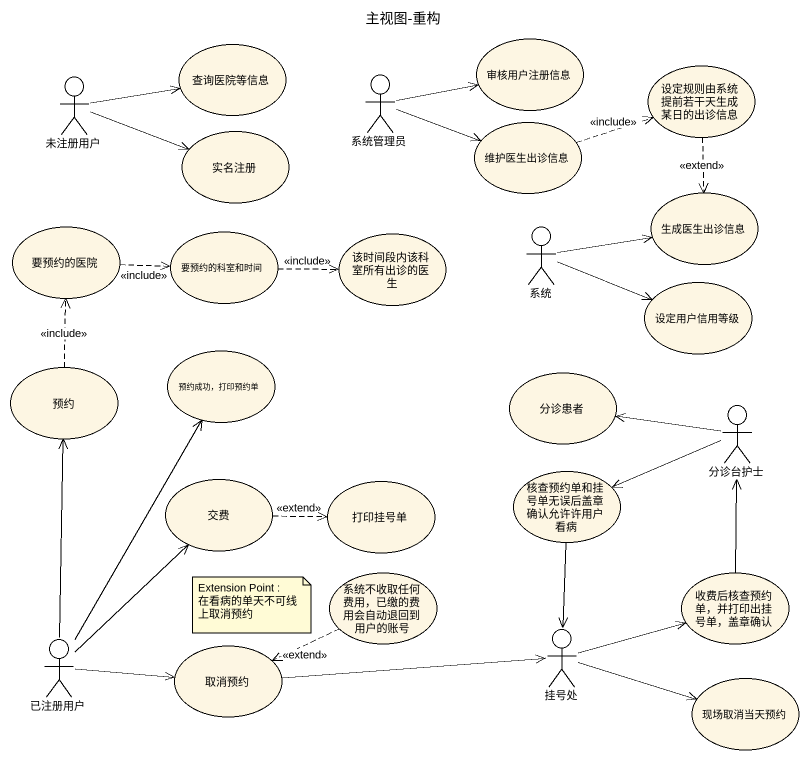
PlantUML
@startuml
title 主视图-重构
usecase 审核用户注册信息
actor 未注册用户
usecase 查询医院等信息
actor 系统管理员
usecase 设定规则由系统提前若干天生成某日的出诊信息
usecase 实名注册
usecase 维护医生出诊信息
usecase 要预约的医院
actor 系统
usecase 生成医生出诊信息
usecase 要预约的科室和时间
usecase 该时间段内该科室所有出诊的医生
usecase 设定用户信用等级
usecase "预约成功，打印预约单" as 预约成功_打印预约单
usecase 预约
usecase 分诊患者
actor 分诊台护士
usecase 交费
usecase 打印挂号单
usecase 核查预约单和挂号单无误后盖章确认允许许用户看病
usecase "系统不收取任何费用，已缴的费用会自动退回到用户的账号" as 系统不收取任何费用_已缴的费用会自动退回到用户的账号
usecase "收费后核查预约单，并打印出挂号单，盖章确认" as 收费后核查预约单_并打印出挂号单_盖章确认
actor 已注册用户
actor 挂号处
usecase 取消预约
usecase 现场取消当天预约
未注册用户 -right-> 查询医院等信息
未注册用户 -right-> 实名注册
系统管理员 -right-> 审核用户注册信息
系统管理员 -right-> 维护医生出诊信息
设定规则由系统提前若干天生成某日的出诊信息 ..> 生成医生出诊信息 : <<extend>>
维护医生出诊信息 .right.> 设定规则由系统提前若干天生成某日的出诊信息 : <<include>>
要预约的医院 .right.> 要预约的科室和时间 : <<include>>
系统 -right-> 生成医生出诊信息
系统 -right-> 设定用户信用等级
要预约的科室和时间 .right.> 该时间段内该科室所有出诊的医生 : <<include>>
预约 .up.> 要预约的医院 : <<include>>
分诊台护士 -left-> 分诊患者
分诊台护士 -left-> 核查预约单和挂号单无误后盖章确认允许许用户看病
交费 .right.> 打印挂号单 : <<extend>>
核查预约单和挂号单无误后盖章确认允许许用户看病 --> 挂号处
系统不收取任何费用_已缴的费用会自动退回到用户的账号 .left.> 取消预约 : <<extend>>
收费后核查预约单_并打印出挂号单_盖章确认 -up-> 分诊台护士
已注册用户 -up-> 预约成功_打印预约单
已注册用户 -up-> 预约
已注册用户 -up-> 交费
已注册用户 -right-> 取消预约
挂号处 -right-> 收费后核查预约单_并打印出挂号单_盖章确认
挂号处 -right-> 现场取消当天预约
取消预约 -right-> 挂号处
note as N1
  Extension Point : 在看病的单天不可线上取消预约
end note
@enduml
